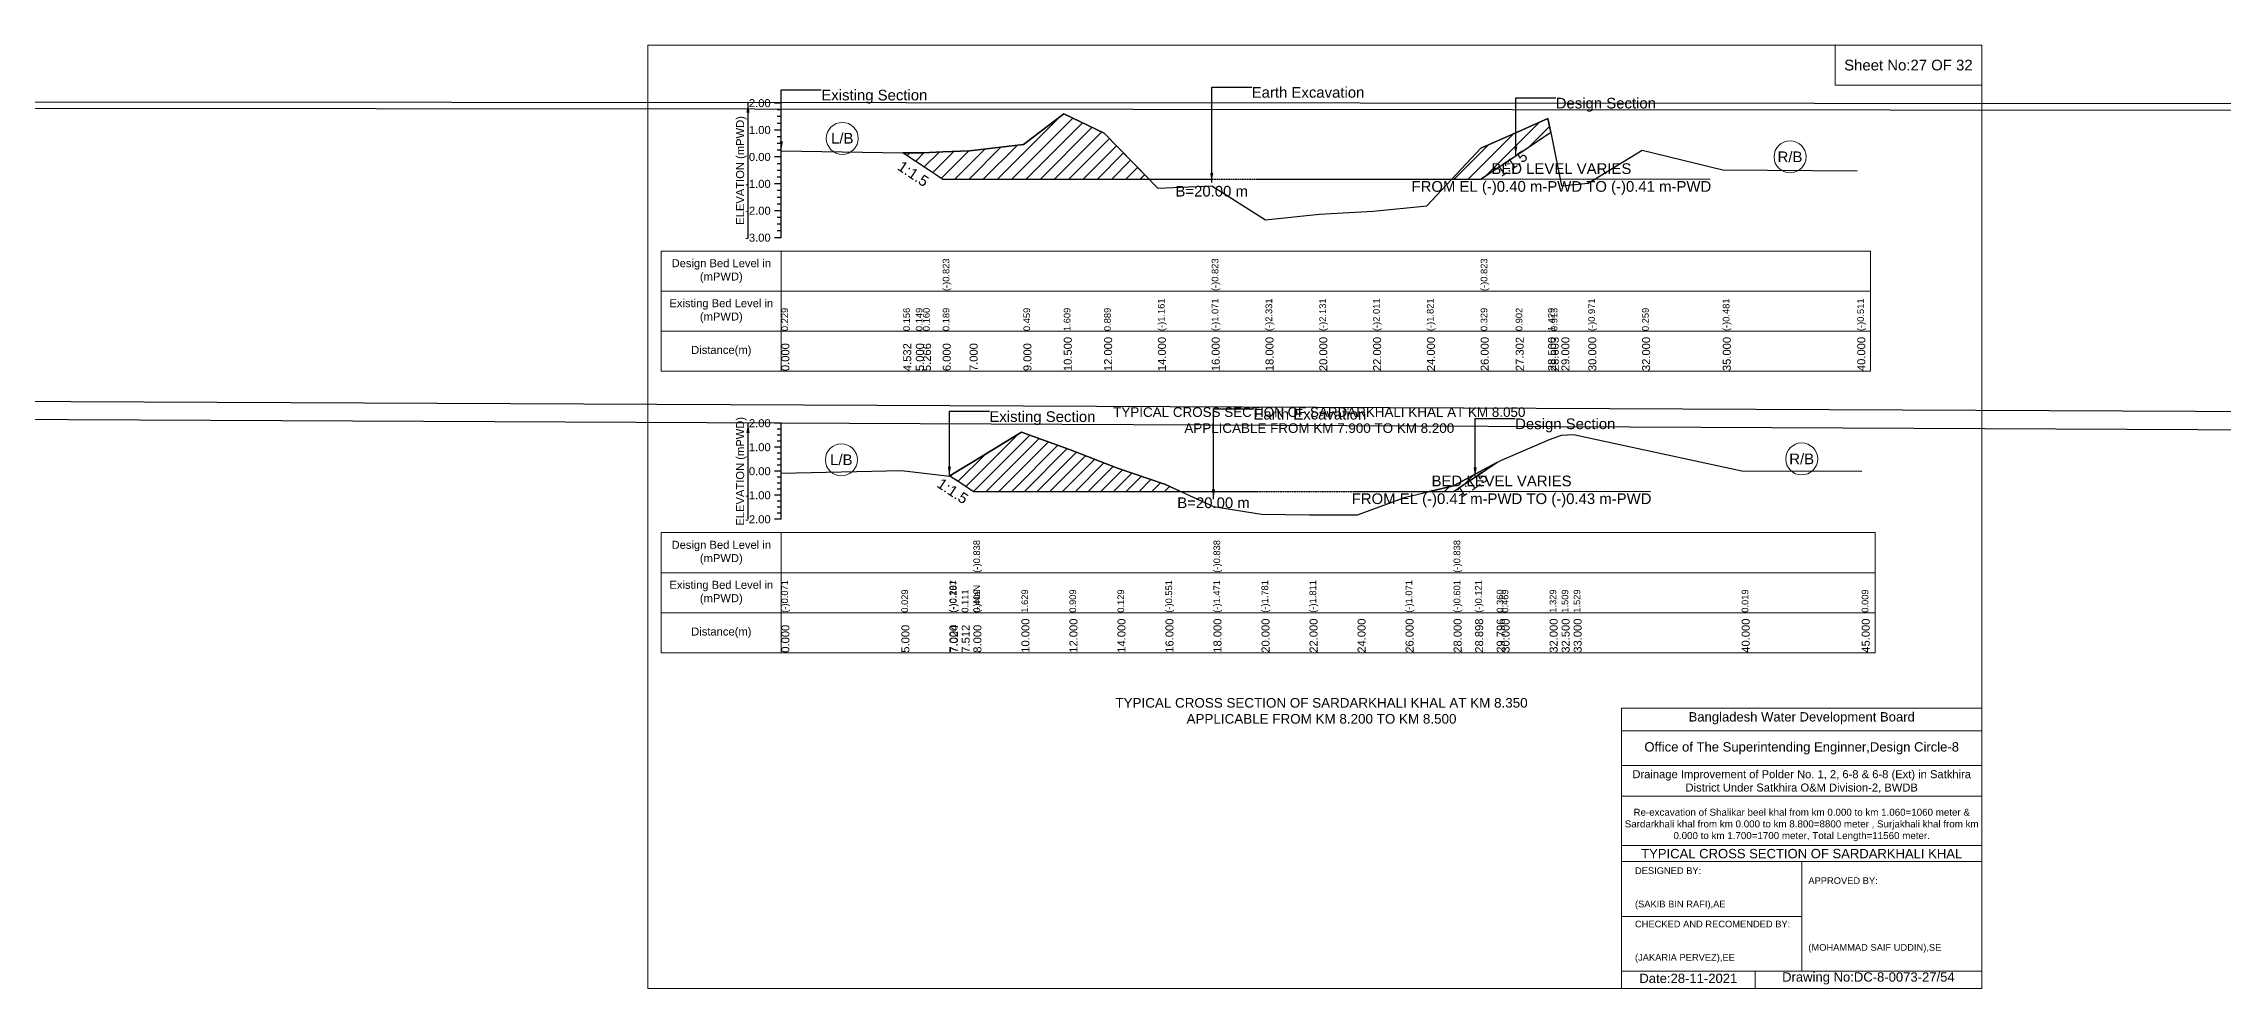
# Model space of a CAD drawing. Header units: inches. Extents: x 0 to 416000, y -4242 to 7.
# Drawn here: x 357281 to 367083, y -4242 to 7 of the extents above; entities that cross this region are included whole.
import ezdxf

# ---------------------------------------------------------------- set-up
doc = ezdxf.new("R2010")
doc.units = ezdxf.units.IN
doc.header["$LTSCALE"] = 7
doc.header["$MEASUREMENT"] = 0
doc.linetypes.add('DASHED', pattern=[0.75, 0.5, -0.25])
for name, color, linetype, lineweight in [('Cross section Data Border', 7, 'Continuous', 9), ('Cross Section Labels', 7, 'Continuous', 9), ('Design_Bed_Level for Xsection', 7, 'DASHED', 25), ('Existing_Bed_Level for Xsection', 7, 'Continuous', 25), ('Long Section Labels', 7, 'Continuous', 9)]:
    doc.layers.add(name, color=color, linetype=linetype, lineweight=lineweight)
doc.styles.get("Standard").update_dxf_attribs({"font": 'arial.ttf'})
doc.dimstyles.get("Standard").update_dxf_attribs({"dimtxt": 0.18, "dimasz": 0.18, "dimexe": 0.18, "dimexo": 0.0625, "dimgap": 0.09, "dimtad": 0, "dimtih": 1, "dimtoh": 1, "dimdec": 4, "dimzin": 0, "dimdsep": 46, "dimtxsty": 'Standard', "dimcen": 0.09, "dimadec": 0, "dimazin": 0, "dimtfac": 1, "dimtdec": 4, "dimtofl": 0, "dimtmove": 0, "dimatfit": 3, "dimfxl": 1, "dimtolj": 1, "dimtzin": 0, "dimarcsym": 0})

msp = doc.modelspace()

# ---------------------------------------------------------------- hatches: boundary and pattern name
at = {"layer": 'Existing_Bed_Level for Xsection'}
h = msp.add_hatch(dxfattribs=at)
h.set_pattern_fill('ANSI31', color=256, scale=363, style=0)
h.paths.add_polyline_path([(361148.3, -484), (361205, -521.8), (361237.2, -543.2), (361326, -602.5), (361447, -602.5), (361689, -602.5), (361870.5, -602.5), (362052, -602.5), (362254, -602.5), (362052, -395.4), (361870.5, -308.3), (361689, -447.4), (361447, -475.2), (361326, -480.1), (361237.2, -483.6), (361205, -484.9)])
h = msp.add_hatch(dxfattribs=at)
h.set_pattern_fill('ANSI31', color=256, scale=363, style=0)
h.paths.add_polyline_path([(363616.4, -602.5), (363746, -602.5), (363903.5, -497.5), (364048.5, -400.8), (364061, -392.5), (364048.5, -330), (363903.5, -393.8), (363746, -463.1)])
h = msp.add_hatch(dxfattribs=at)
h.set_pattern_fill('ANSI31', color=256, scale=324, style=0)
h.paths.add_polyline_path([(361358.6, -1936.6), (361411.3, -1971.7), (361464, -2006.9), (361680, -2006.9), (361896, -2006.9), (362112, -2006.9), (362328, -2006.9), (362395.3, -2006.9), (362328, -1975.9), (362112, -1902.5), (361896, -1818.2), (361680, -1740.5), (361464, -1872.2), (361411.3, -1904.4)])
h = msp.add_hatch(dxfattribs=at)
h.set_pattern_fill('ANSI31', color=256, scale=324, style=0)
h.paths.add_polyline_path([(363515.3, -2006.9), (363624, -2006.9), (363721, -1942.2), (363818, -1877.5), (363721, -1929.4), (363624, -1981.3)])

# ---------------------------------------------------------------- linework, layer by layer
at = {"layer": 'Cross section Data Border'}
for points in [[(360000, 0), (366000, 0), (366000, -4242), (360000, -4242)], [(365340, 0), (366000, 0), (366000, -180), (365340, -180)], [(360060, -925.9), (365500, -925.9), (365500, -1465.9), (360060, -1465.9)], [(360060, -2192.4), (365520, -2192.4), (365520, -2732.4), (360060, -2732.4)]]:
    msp.add_lwpolyline(points, close=True, dxfattribs=at)
for points in [[(360600, -925.9), (360600, -1465.9)], [(360060, -1105.9), (365500, -1105.9)], [(360060, -1285.9), (365500, -1285.9)], [(360600, -2192.4), (360600, -2732.4)], [(360060, -2372.4), (365520, -2372.4)], [(360060, -2552.4), (365520, -2552.4)], [(364380, -4242), (364380, -2982), (366000, -2982)], [(364380, -3084), (366000, -3084)], [(364380, -3240), (366000, -3240)], [(364380, -3378), (366000, -3378)], [(364380, -3600), (366000, -3600)], [(364380, -3672), (366000, -3672)], [(365190, -3672), (365190, -4164)], [(364380, -3918), (365190, -3918)], [(364380, -4164), (366000, -4164)], [(364980, -4164), (364980, -4242)]]:
    msp.add_lwpolyline(points, dxfattribs=at)
at = {"layer": 'Cross Section Labels'}
for points in [[(363439.2, -602.5), (364778.8, -602.5)], [(363170.2, -2006.9), (364509.8, -2006.9)]]:
    msp.add_lwpolyline(points, dxfattribs=at)
for centre in [(360874.2, -419.1), (365137.5, -502.5), (360870, -1864.7), (365190, -1860.9)]:
    msp.add_circle(centre, 72, dxfattribs=at)
at = {"layer": 'Design_Bed_Level for Xsection'}
for points in [[(361148.3, -484), (361237.2, -543.2), (361326, -602.5), (362536, -602.5), (363746, -602.5), (363903.5, -497.5), (364061, -392.5)], [(361358.6, -1936.6), (361411.3, -1971.7), (361464, -2006.9), (362544, -2006.9), (363624, -2006.9), (363721, -1942.2), (363818, -1877.5)]]:
    msp.add_lwpolyline(points, dxfattribs=at)
at = {"layer": 'Existing_Bed_Level for Xsection'}
for points in [[(360600, -260.9), (360570, -260.9)], [(360600, -291.2), (360582, -291.2)], [(360600, -865.9), (360600, -744.9), (360600, -623.9), (360600, -502.9), (360600, -381.9), (360600, -260.9)], [(360600, -381.9), (360570, -381.9)], [(360600, -321.4), (360582, -321.4)], [(360600, -351.7), (360582, -351.7)], [(360600, -475.2), (361148.3, -484), (361205, -484.9), (361237.2, -483.6), (361326, -480.1), (361326, -480.1), (361447, -475.2), (361689, -447.4), (361870.5, -308.3), (362052, -395.4), (362294, -643.4), (362536, -632.5), (362536, -632.5), (362778, -785), (363020, -760.8), (363262, -746.3), (363504, -723.3), (363746, -463.1), (363746, -463.1), (363903.5, -393.8), (364048.5, -330), (364061, -392.5), (364109, -632.5), (364230, -620.4), (364472, -471.6), (364835, -561.1), (365440, -564.8)], [(360600, -412.2), (360582, -412.2)], [(360600, -442.4), (360582, -442.4)], [(360600, -472.7), (360582, -472.7)], [(360600, -502.9), (360570, -502.9)], [(360600, -533.2), (360582, -533.2)], [(360600, -563.4), (360582, -563.4)], [(360600, -623.9), (360570, -623.9)], [(360600, -593.7), (360582, -593.7)], [(360600, -654.2), (360582, -654.2)], [(360600, -684.4), (360582, -684.4)], [(360600, -744.9), (360570, -744.9)], [(360600, -714.7), (360582, -714.7)], [(360600, -775.2), (360582, -775.2)], [(360600, -865.9), (360570, -865.9)], [(360600, -805.4), (360582, -805.4)], [(360600, -835.7), (360582, -835.7)], [(360600, -1700.4), (360570, -1700.4)], [(360600, -1727.4), (360582, -1727.4)], [(360600, -1754.4), (360582, -1754.4)], [(360600, -2132.4), (360600, -2024.4), (360600, -1916.4), (360600, -1808.4), (360600, -1700.4)], [(360600, -1924.1), (361140, -1913.3), (361356, -1938.1), (361358.6, -1936.6), (361411.3, -1904.4), (361464, -1872.2), (361464, -1872.2), (361680, -1740.5), (361896, -1818.2), (362112, -1902.5), (362328, -1975.9), (362544, -2075.3), (362544, -2075.3), (362760, -2108.8), (362976, -2112), (363192, -2112), (363408, -2032.1), (363624, -1981.3), (363624, -1981.3), (363721, -1929.4), (363818, -1877.5), (363840, -1865.8), (364056, -1772.9), (364110, -1753.4), (364164, -1751.3), (364920, -1914.4), (365460, -1915.4)], [(360600, -1808.4), (360570, -1808.4)], [(360600, -1781.4), (360582, -1781.4)], [(360600, -1835.4), (360582, -1835.4)], [(360600, -1916.4), (360570, -1916.4)], [(360600, -1862.4), (360582, -1862.4)], [(360600, -1889.4), (360582, -1889.4)], [(360600, -1943.4), (360582, -1943.4)], [(360600, -2024.4), (360570, -2024.4)], [(360600, -1970.4), (360582, -1970.4)], [(360600, -1997.4), (360582, -1997.4)], [(360600, -2051.4), (360582, -2051.4)], [(360600, -2132.4), (360570, -2132.4)], [(360600, -2078.4), (360582, -2078.4)], [(360600, -2105.4), (360582, -2105.4)]]:
    msp.add_lwpolyline(points, dxfattribs=at)
for points in [[(361148.3, -484), (361205, -521.8), (361237.2, -543.2), (361326, -602.5), (361326, -602.5), (361447, -602.5), (361689, -602.5), (361870.5, -602.5), (362052, -602.5), (362254, -602.5), (362052, -395.4), (361870.5, -308.3), (361689, -447.4), (361447, -475.2), (361326, -480.1), (361326, -480.1), (361237.2, -483.6), (361205, -484.9)], [(363616.4, -602.5), (363746, -602.5), (363746, -602.5), (363903.5, -497.5), (364048.5, -400.8), (364061, -392.5), (364061, -392.5), (364061, -392.5), (364048.5, -330), (363903.5, -393.8), (363746, -463.1), (363746, -463.1)], [(361358.6, -1936.6), (361358.6, -1936.6), (361411.3, -1971.7), (361464, -2006.9), (361464, -2006.9), (361680, -2006.9), (361896, -2006.9), (362112, -2006.9), (362328, -2006.9), (362395.3, -2006.9), (362328, -1975.9), (362112, -1902.5), (361896, -1818.2), (361680, -1740.5), (361464, -1872.2), (361464, -1872.2), (361411.3, -1904.4), (361358.6, -1936.6)], [(363515.3, -2006.9), (363624, -2006.9), (363624, -2006.9), (363721, -1942.2), (363818, -1877.5), (363721, -1929.4), (363624, -1981.3), (363624, -1981.3)]]:
    msp.add_lwpolyline(points, close=True, dxfattribs=at)

# ---------------------------------------------------------------- texts
at = {"layer": 'Cross section Data Border', "attachment_point": 5}
for s, insert, char_height in [('Sheet No:27 OF 32', (365670, -90), 48), ('Bangladesh Water Development Board', (365190, -3027), 42), ('Office of The Superintending Enginner,Design Circle-8', (365190, -3162), 42)]:
    msp.add_mtext(s, dxfattribs=dict(at, insert=insert, char_height=char_height))
at = {"layer": 'Cross section Data Border'}
for s, insert, char_height, width, attachment_point in [('Design Bed Level in (mPWD)', (360330, -1015.9), 36, 480, 5), ('Existing Bed Level in (mPWD)', (360330, -1195.9), 36, 480, 5), ('Distance(m)', (360330, -1375.9), 36, 480, 5), ('Design Bed Level in (mPWD)', (360330, -2282.4), 36, 480, 5), ('Existing Bed Level in (mPWD)', (360330, -2462.4), 36, 480, 5), ('Distance(m)', (360330, -2642.4), 36, 480, 5), ('Drainage Improvement of Polder No. 1, 2, 6-8 & 6-8 (Ext) in Satkhira District Under Satkhira O&M Division-2, BWDB', (365190, -3312), 36, 1680, 5), ('Re-excavation of Shalikar beel khal from km 0.000 to km 1.060=1060 meter & Sardarkhali khal from km 0.000 to km 8.800=8800 meter , Surjakhali khal from km 0.000 to km 1.700=1700 meter, Total Length=11560 meter.', (365190, -3507), 31.4683, 1620, 5), ('TYPICAL CROSS SECTION OF SARDARKHALI KHAL', (365190, -3636), 42, 1680, 5), ('DESIGNED BY:^J^J^J(SAKIB BIN RAFI),AE', (364440, -3792), 30, 840, 4), ('APPROVED BY:^J^J^J^J^J^J(MOHAMMAD SAIF UDDIN),SE', (365220, -3912), 30, 840, 4), ('CHECKED AND RECOMENDED BY:^J^J^J(JAKARIA PERVEZ),EE', (364440, -4032), 30, 840, 4), ('Date:28-11-2021', (364680, -4197), 42, 840, 5), ('Drawing No:DC-8-0073-27/54', (365490, -4197), 42, 1320, 5)]:
    msp.add_mtext(s, dxfattribs=dict(at, insert=insert, char_height=char_height, width=width, attachment_point=attachment_point))
at = {"layer": 'Cross Section Labels'}
for s, insert, char_height, attachment_point in [('Earth Excavation', (362716, -188.3), 48, 1), ('Existing Section', (360780, -200.4), 48, 1), ('Design Section', (364083.5, -236.7), 48, 1), ('L/B', (360874.2, -419.1), 48, 5), ('R/B', (365137.5, -502.5), 48, 5), ('BED LEVEL VARIES ^JFROM EL (-)0.40 m-PWD TO (-)0.41 m-PWD', (364109, -602.5), 48, 5), ('B=20.00 m', (362536, -632.7), 48, 2), ('Existing Section', (361536, -1646.4), 48, 1), ('TYPICAL CROSS SECTION OF SARDARKHALI KHAL AT KM 8.050^JAPPLICABLE FROM KM 7.900 TO KM 8.200', (363020, -1686.5), 43.2, 5), ('Earth Excavation', (362724, -1635.6), 48, 1), ('Design Section', (363901, -1678.8), 48, 1), ('L/B', (360870, -1864.7), 48, 5), ('R/B', (365190, -1860.9), 48, 5), ('BED LEVEL VARIES ^JFROM EL (-)0.41 m-PWD TO (-)0.43 m-PWD', (363840, -2006.9), 48, 5), ('B=20.00 m', (362544, -2033.9), 48, 2), ('TYPICAL CROSS SECTION OF SARDARKHALI KHAL AT KM 8.350^JAPPLICABLE FROM KM 8.200 TO KM 8.500', (363030, -2994), 43.2, 5)]:
    msp.add_mtext(s, dxfattribs=dict(at, insert=insert, char_height=char_height, attachment_point=attachment_point))
at = {"layer": 'Cross Section Labels', "char_height": 48, "attachment_point": 2}
for insert, rotation in [((363873.2, -512.6), 33.69007), ((361206.9, -558.4), 326.30993), ((361384.3, -1985.2), 326.30993), ((363694, -1955.7), 33.69007)]:
    msp.add_mtext('1:1.5', dxfattribs=dict(at, insert=insert, rotation=rotation))
at = {"layer": 'Existing_Bed_Level for Xsection', "char_height": 36, "attachment_point": 6}
for s, insert in [('2.00', (360552, -260.9)), ('1.00', (360552, -381.9)), ('0.00', (360552, -502.9)), ('-1.00', (360552, -623.9)), ('-2.00', (360552, -744.9)), ('-3.00', (360552, -865.9)), ('2.00', (360552, -1700.4)), ('1.00', (360552, -1808.4)), ('0.00', (360552, -1916.4)), ('-1.00', (360552, -2024.4)), ('-2.00', (360552, -2132.4))]:
    msp.add_mtext(s, dxfattribs=dict(at, insert=insert))
at = {"layer": 'Existing_Bed_Level for Xsection', "char_height": 36, "attachment_point": 5, "rotation": 90}
for insert in [(360420, -563.4), (360420, -1916.4)]:
    msp.add_mtext('ELEVATION (mPWD)', dxfattribs=dict(at, insert=insert))
at = {"layer": 'Long Section Labels', "attachment_point": 1, "rotation": 90}
for s, insert, char_height in [('(-)0.823', (361326, -1105.9), 30), ('(-)0.823', (362536, -1105.9), 30), ('(-)0.823', (363746, -1105.9), 30), ('(-)1.161', (362294, -1285.9), 30), ('(-)1.071', (362536, -1285.9), 30), ('(-)1.071', (362536, -1285.9), 30), ('(-)1.071', (362536, -1285.9), 30), ('(-)1.071', (362536, -1285.9), 30), ('(-)2.331', (362778, -1285.9), 30), ('(-)2.131', (363020, -1285.9), 30), ('(-)2.011', (363262, -1285.9), 30), ('(-)1.821', (363504, -1285.9), 30), ('(-)0.971', (364230, -1285.9), 30), ('(-)0.481', (364835, -1285.9), 30), ('(-)0.511', (365440, -1285.9), 30), ('0.229', (360600, -1285.9), 30), ('0.229', (360600, -1285.9), 30), ('0.156', (361148.3, -1285.9), 30), ('0.149', (361205, -1285.9), 30), ('0.160', (361237.2, -1285.9), 30), ('0.189', (361326, -1285.9), 30), ('0.189', (361326, -1285.9), 30), ('0.189', (361326, -1285.9), 30), ('0.459', (361689, -1285.9), 30), ('1.609', (361870.5, -1285.9), 30), ('0.889', (362052, -1285.9), 30), ('0.329', (363746, -1285.9), 30), ('0.329', (363746, -1285.9), 30), ('0.329', (363746, -1285.9), 30), ('0.902', (363903.5, -1285.9), 30), ('1.429', (364048.5, -1285.9), 30), ('0.913', (364061, -1285.9), 30), ('0.259', (364472, -1285.9), 30), ('0.000', (360600, -1465.9), 36), ('4.532', (361148.3, -1465.9), 36), ('5.000', (361205, -1465.9), 36), ('5.266', (361237.2, -1465.9), 36), ('6.000', (361326, -1465.9), 36), ('6.000', (361326, -1465.9), 36), ('6.000', (361326, -1465.9), 36), ('7.000', (361447, -1465.9), 36), ('9.000', (361689, -1465.9), 36), ('10.500', (361870.5, -1465.9), 36), ('12.000', (362052, -1465.9), 36), ('14.000', (362294, -1465.9), 36), ('16.000', (362536, -1465.9), 36), ('16.000', (362536, -1465.9), 36), ('16.000', (362536, -1465.9), 36), ('18.000', (362778, -1465.9), 36), ('20.000', (363020, -1465.9), 36), ('22.000', (363262, -1465.9), 36), ('24.000', (363504, -1465.9), 36), ('26.000', (363746, -1465.9), 36), ('26.000', (363746, -1465.9), 36), ('26.000', (363746, -1465.9), 36), ('27.302', (363903.5, -1465.9), 36), ('28.500', (364048.5, -1465.9), 36), ('28.603', (364061, -1465.9), 36), ('29.000', (364109, -1465.9), 36), ('30.000', (364230, -1465.9), 36), ('32.000', (364472, -1465.9), 36), ('35.000', (364835, -1465.9), 36), ('40.000', (365440, -1465.9), 36), ('(-)0.838', (361464, -2372.4), 30), ('(-)0.838', (362544, -2372.4), 30), ('(-)0.838', (363624, -2372.4), 30), ('(-)0.071', (360600, -2552.4), 30), ('0.029', (361140, -2552.4), 30), ('(-)0.201', (361356, -2552.4), 30), ('(-)0.187', (361358.6, -2552.4), 30), ('0.111', (361411.3, -2552.4), 30), ('(-)NaN', (361464, -2552.4), 30), ('0.409', (361464, -2552.4), 30), ('0.409', (361464, -2552.4), 30), ('1.629', (361680, -2552.4), 30), ('0.909', (361896, -2552.4), 30), ('0.129', (362112, -2552.4), 30), ('(-)0.551', (362328, -2552.4), 30), ('(-)1.471', (362544, -2552.4), 30), ('(-)1.471', (362544, -2552.4), 30), ('(-)1.471', (362544, -2552.4), 30), ('(-)1.781', (362760, -2552.4), 30), ('(-)1.811', (362976, -2552.4), 30), ('(-)1.811', (362976, -2552.4), 30), ('(-)1.071', (363408, -2552.4), 30), ('(-)0.601', (363624, -2552.4), 30), ('(-)0.601', (363624, -2552.4), 30), ('(-)0.601', (363624, -2552.4), 30), ('(-)0.121', (363721, -2552.4), 30), ('0.360', (363818, -2552.4), 30), ('0.469', (363840, -2552.4), 30), ('1.329', (364056, -2552.4), 30), ('1.509', (364110, -2552.4), 30), ('1.529', (364164, -2552.4), 30), ('0.019', (364920, -2552.4), 30), ('0.009', (365460, -2552.4), 30), ('0.000', (360600, -2732.4), 36), ('5.000', (361140, -2732.4), 36), ('7.000', (361356, -2732.4), 36), ('7.024', (361358.6, -2732.4), 36), ('7.512', (361411.3, -2732.4), 36), ('8.000', (361464, -2732.4), 36), ('8.000', (361464, -2732.4), 36), ('8.000', (361464, -2732.4), 36), ('10.000', (361680, -2732.4), 36), ('12.000', (361896, -2732.4), 36), ('14.000', (362112, -2732.4), 36), ('16.000', (362328, -2732.4), 36), ('18.000', (362544, -2732.4), 36), ('18.000', (362544, -2732.4), 36), ('18.000', (362544, -2732.4), 36), ('20.000', (362760, -2732.4), 36), ('22.000', (362976, -2732.4), 36), ('24.000', (363192, -2732.4), 36), ('26.000', (363408, -2732.4), 36), ('28.000', (363624, -2732.4), 36), ('28.000', (363624, -2732.4), 36), ('28.000', (363624, -2732.4), 36), ('28.898', (363721, -2732.4), 36), ('29.796', (363818, -2732.4), 36), ('30.000', (363840, -2732.4), 36), ('32.000', (364056, -2732.4), 36), ('32.500', (364110, -2732.4), 36), ('33.000', (364164, -2732.4), 36), ('40.000', (364920, -2732.4), 36), ('45.000', (365460, -2732.4), 36)]:
    msp.add_mtext(s, dxfattribs=dict(at, insert=insert, char_height=char_height))

# ---------------------------------------------------------------- leaders
at = {"layer": 'Cross Section Labels', "annotation_type": 0, "has_hookline": 1, "hookline_direction": 0}
for points, text_width in [([(0, 0), (383141, -273.2), (383320.9, -273.2)], 497), ([(0, 0), (392544, -311.8), (392723.9, -311.8)], 497), ([(0, 0), (402652, -286.9), (402831.9, -286.9)], 497), ([(0, 0), (372584, -1670.8), (372763.9, -1670.8)], 497), ([(0, 0), (382536, -1802.2), (382715.9, -1802.2)], 497), ([(362536, -617.5), (362536, -188.3), (362715.9, -188.3)], 497), ([(360600, -475.2), (360600, -200.4), (360779.9, -200.4)], 467.2), ([(363903.5, -497.5), (363903.5, -236.7), (364083.4, -236.7)], 441.2), ([(361356, -1938.1), (361356, -1646.4), (361535.9, -1646.4)], 467.2), ([(362544, -2041.1), (362544, -1635.6), (362723.9, -1635.6)], 497), ([(363721, -1942.2), (363721, -1678.8), (363900.9, -1678.8)], 441.2)]:
    msp.add_leader(points, dimstyle='Standard', override={"dimasz": 43.2}, dxfattribs=dict(at, text_width=text_width))
at = {"layer": 'Existing_Bed_Level for Xsection'}
for points in [[(360450, -260.9), (360450, -865.9)], [(360450, -1700.4), (360450, -2132.4)]]:
    msp.add_leader(points, dimstyle='Standard', override={"dimasz": 43.2}, dxfattribs=at)

doc.saveas('drawing.dxf')
